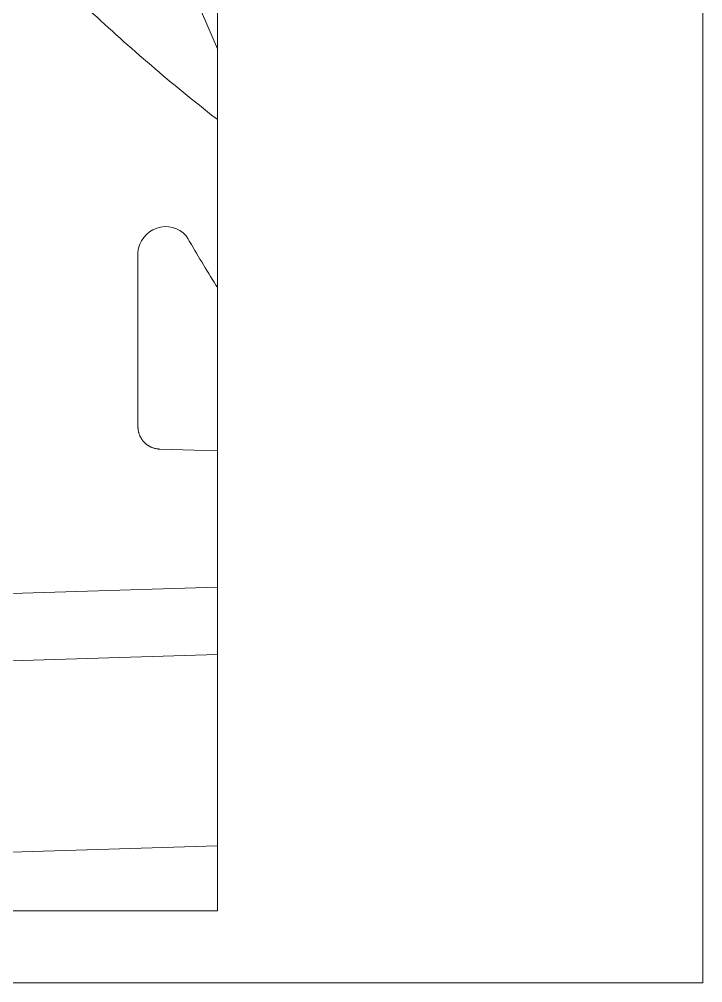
# Model space of a CAD drawing. Header units: metres. Extents: x -17822 to 152406, y -4219 to 19791.
# Drawn here: x 127117 to 130159, y -4219 to 69 of the extents above; entities that cross this region are included whole.
import ezdxf
from ezdxf.xclip import XClip

# ---------------------------------------------------------------- set-up
doc = ezdxf.new("R2010")
doc.units = ezdxf.units.M
doc.header["$LTSCALE"] = 100
doc.header["$MEASUREMENT"] = 0
doc.header["$XCLIPFRAME"] = 0
doc.layers.get('0').update_dxf_attribs({"color": 9, "lineweight": 9})
doc.layers.add('40', color=9, linetype='Continuous', lineweight=9)

# ---------------------------------------------------------------- blocks, each defined once
blk = doc.blocks.new('p-çevre_mevcut')
at = {"flags": 128}
blk.add_lwpolyline([(28436.6, -10403), (24352.7, -10391.1, 0.012633), (24331.5, -10392, 0.034752), (24273.9, -10400, 0.036572), (24215, -10417, 0.043988), (24148.5, -10448.5, 0.052186), (24078.3, -10500.2, 0.082497), (23993.2, -10608.1, 0.098699), (23943.8, -10764.3, 0.033889), (23941.5, -10821, 0.045244), (24126.2, -11763.1, 0.082496), (24882, -13332.8, 0.012494), (25040.2, -13546.1, 0.029478), (25725.6, -14263, 0.043988), (26892.7, -15170.6, 0.044936), (28229.9, -15872.3), (28436.6, -15928.7)], format="xyb", dxfattribs=at)
blk.add_lwpolyline([(25924.8, -15324.7), (25924.8, -16100.8, 0.405161), (26021.7, -16200.8), (26603.6, -16218.8)], format="xyb")
for points in [[(28436.6, -16748.8), (9714.5, -17324.9)], [(10229.6, -17609.2), (28436.6, -17048.9)], [(28436.6, -17899.3), (11689.2, -18414.7)]]:
    blk.add_lwpolyline(points)
for centre, radius, start, end in [((26048.2, -15334.4), 123.8, 42.2351, 175.5348), ((31446.8, -12211.5), 6115.8, 209.80273, 218.82993)]:
    blk.add_arc(centre, radius, start, end)
at = {"layer": '40'}
blk.add_lwpolyline([(29272.5, -17023.2), (29272.5, -16723), (9714.5, -17324.9), (10229.6, -17609.2)], close=True, dxfattribs=at)
blk.add_lwpolyline([(12169.9, -18680), (11689.2, -18414.7), (29272.5, -17873.6), (29272.5, -18173.7), (12821.9, -18680)], dxfattribs=at)

msp = doc.modelspace()

# ---------------------------------------------------------------- linework, layer by layer
at = {"color": 4}
for points in [[(130159.28, -4218.56), (102159.28, -4218.56), (102159.28, 12601.44), (130159.28, 12601.44)], [(102479.28, 12281.44), (127999.52, 12281.44), (127999.52, -3898.56), (102479.28, -3898.56)]]:
    msp.add_lwpolyline(points, close=True, dxfattribs=at)
msp.add_lwpolyline([(127999.52, -61.56), (126532.57, 3325.96, -0.087297), (126467.65, 3597.74), (126572.98, 6751.94, 0.2965216), (124275.4, 10557.71), (120709.11, 12281.44)], format="xyb")

# ---------------------------------------------------------------- block references
ref = msp.add_blockref('p-çevre_mevcut', (101720.36, 14357.19), dxfattribs=at)
XClip(ref).set_block_clipping_path([(756.5632797568, -18257.0671478506), (26276.7945455276, -2077.0671478319)])

doc.saveas('drawing.dxf')
